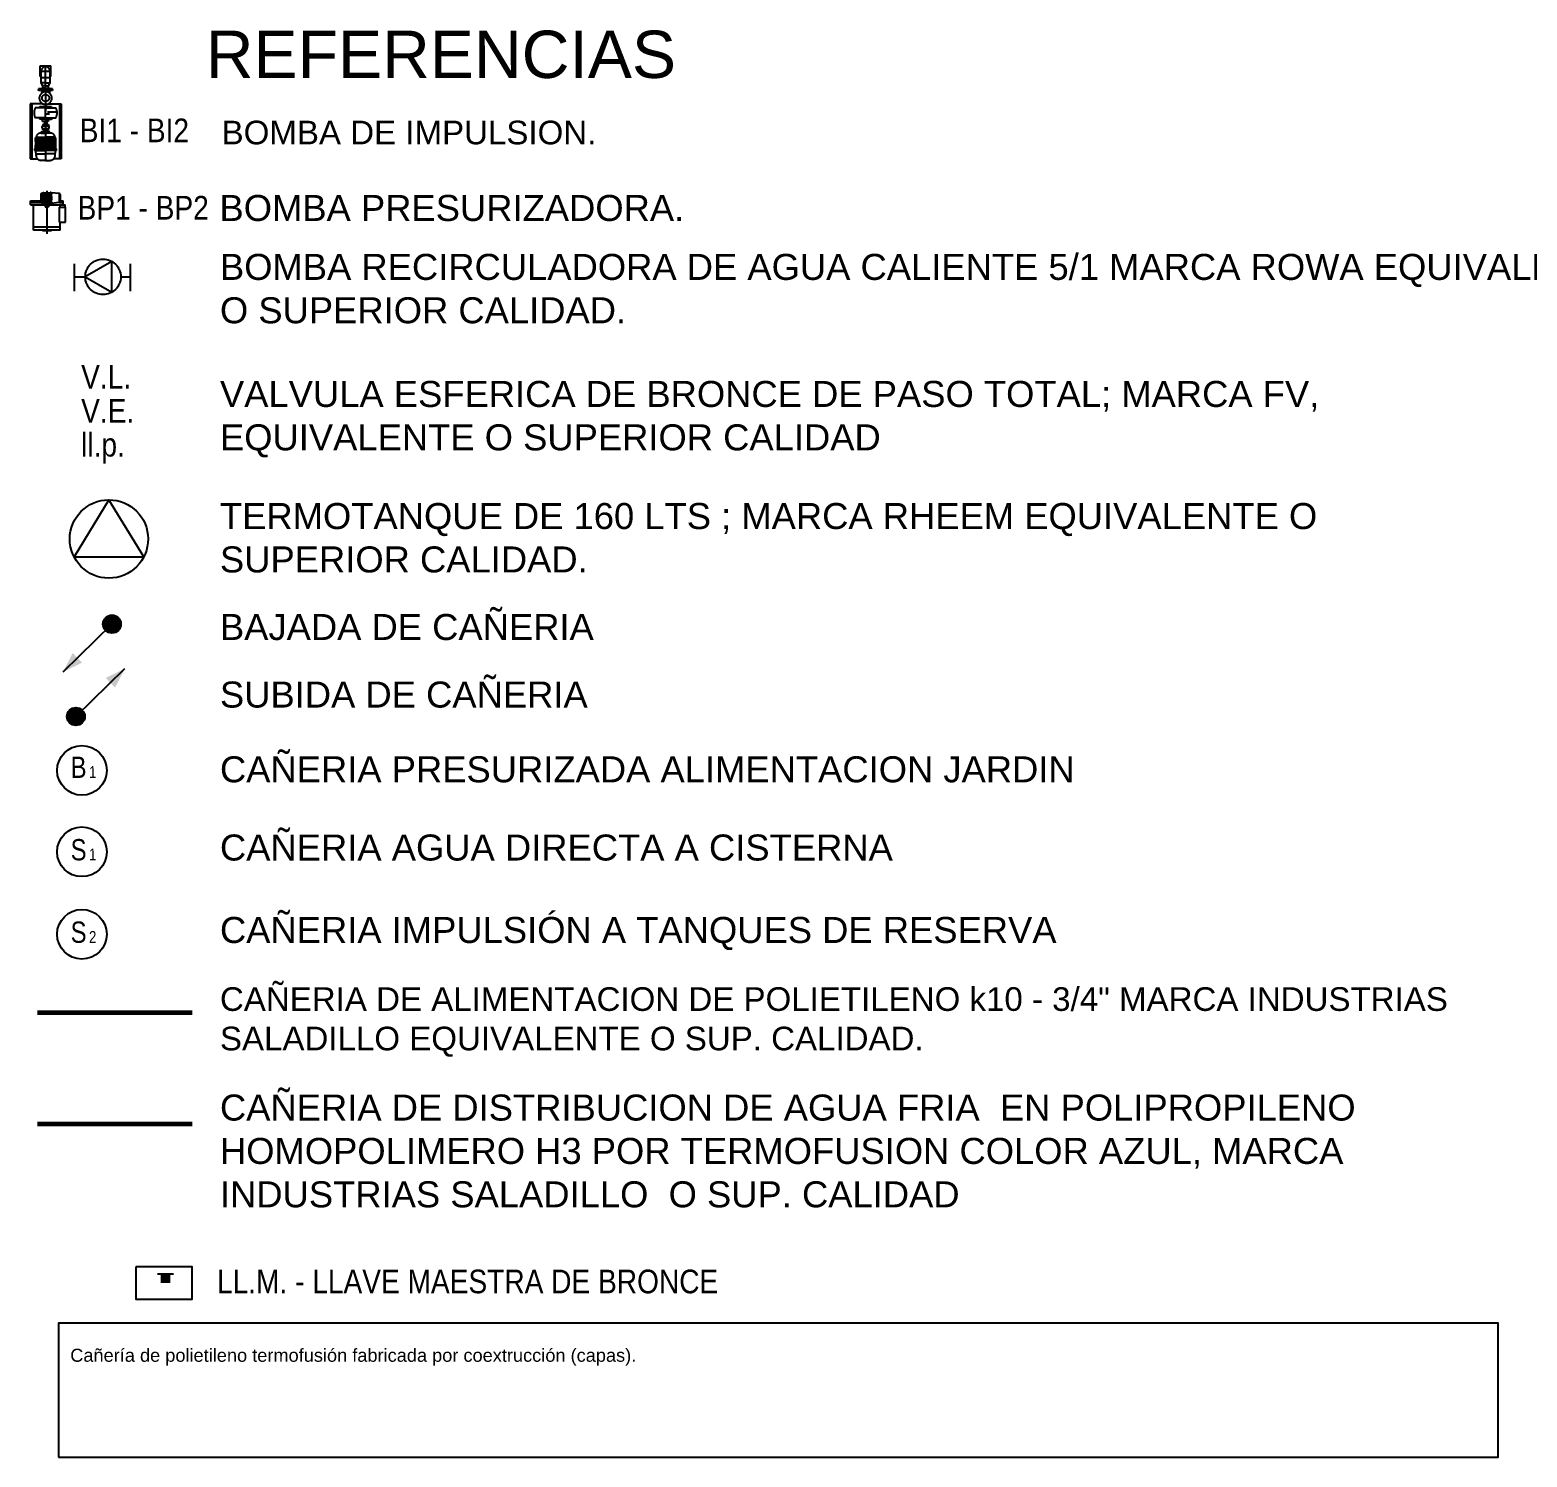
# Model space of a CAD drawing. Header units: metres. Extents: x -22 to 82, y -7 to 32.
# Drawn here: x 60.77 to 73.42, y 16.6 to 28.66 of the extents above; entities that cross this region are included whole.
import ezdxf

# ---------------------------------------------------------------- set-up
doc = ezdxf.new("R2010")
doc.units = ezdxf.units.M
doc.header["$LTSCALE"] = 2
doc.header["$MEASUREMENT"] = 0
for name, pattern in [('CENTER', [2, 1.25, -0.25, 0.25, -0.25]), ('CENTRO', [50.8, 31.75, -6.35, 6.35, -6.35]), ('HIDDEN', [0.375, 0.25, -0.125])]:
    doc.linetypes.add(name, pattern=pattern)
doc.layers.get('0').update_dxf_attribs({"color": 252, "linetype": 'CONTINUOUS'})
doc.layers.get('DEFPOINTS').update_dxf_attribs({"color": 252, "linetype": 'CONTINUOUS'})
for name, color, linetype in [('AGUA_CALIENTE', 240, 'CONTINUOUS'), ('AGUA_FRIA', 170, 'HIDDEN'), ('AGUA_RETORNO', 82, 'CENTRO'), ('AGUA_TEXTO', 2, 'CONTINUOUS'), ('CLOACA_TEXTO', 2, 'CONTINUOUS'), ('PLANTILLA', 8, 'CONTINUOUS')]:
    doc.layers.add(name, color=color, linetype=linetype)
doc.styles.add('ARIAL', font='arial.ttf')
doc.styles.add('SANSS___', font='sanss___.ttf')

# ---------------------------------------------------------------- blocks, each defined once
blk = doc.blocks.new('NUEVO')
at = {"color": 252}
for p, q in [((-0.296, 0.141), (-0.296, 0.084)), ((0.125, 0.044), (0.125, 0.141)), ((-0.308, 0.022), (-0.308, 0.057)), ((-0.308, 0.022), (-0.308, -0.013)), ((-0.27, 0.095), (-0.259, 0.095)), ((-0.259, 0.095), (-0.232, 0.1)), ((-0.259, 0.095), (-0.259, 0.022)), ((-0.259, -0.051), (-0.259, 0.022)), ((-0.232, 0.1), (-0.232, 0.105)), ((-0.232, 0.105), (-0.219, 0.105)), ((-0.232, 0.1), (-0.232, 0.022)), ((-0.232, -0.056), (-0.232, 0.022)), ((-0.219, 0.105), (-0.214, 0.1)), ((-0.219, 0.105), (-0.219, 0.022)), ((-0.219, -0.061), (-0.219, 0.022)), ((-0.214, 0.1), (-0.191, 0.1)), ((-0.214, 0.1), (-0.214, 0.022)), ((-0.214, 0.095), (-0.143, 0.095)), ((-0.143, 0.084), (-0.214, 0.084)), ((-0.143, 0.075), (-0.214, 0.075)), ((-0.143, 0.064), (-0.214, 0.064)), ((-0.143, 0.053), (-0.214, 0.053)), ((-0.143, 0.041), (-0.214, 0.041)), ((-0.143, 0.032), (-0.214, 0.032)), ((-0.214, -0.056), (-0.214, 0.022)), ((-0.143, 0.012), (-0.214, 0.012)), ((-0.143, 0.003), (-0.214, 0.003)), ((-0.143, 0.1), (-0.211, 0.1)), ((-0.163, 0.1), (-0.143, 0.1)), ((-0.143, 0.1), (-0.131, 0.096)), ((-0.143, 0.1), (-0.143, 0.022)), ((-0.143, -0.056), (-0.143, 0.022)), ((-0.131, 0.096), (-0.131, 0.022)), ((-0.131, -0.052), (-0.131, 0.022)), ((-0.099, 0.057), (-0.099, 0.022)), ((-0.099, 0.055), (-0.089, 0.055)), ((-0.099, -0.013), (-0.099, 0.022)), ((-0.089, 0.055), (-0.089, 0.022)), ((-0.089, 0.031), (-0.076, 0.031)), ((-0.089, -0.011), (-0.089, 0.022)), ((-0.089, 0.013), (-0.076, 0.013)), ((-0.076, 0.044), (-0.065, 0.044)), ((-0.076, 0.031), (-0.076, 0.044)), ((-0.076, 0.031), (-0.076, 0)), ((-0.076, 0), (-0.065, 0)), ((-0.065, 0.048), (-0.065, -0.004)), ((-0.044, 0.022), (-0.065, 0.022)), ((-0.044, 0.048), (-0.044, -0.004)), ((-0.033, 0.044), (-0.044, 0.044)), ((-0.033, 0), (-0.044, 0)), ((-0.033, 0.031), (-0.033, 0.044)), ((-0.011, 0.031), (-0.033, 0.031)), ((-0.033, 0.031), (-0.033, 0)), ((-0.011, 0.013), (-0.033, 0.013)), ((-0.011, 0.046), (0.008, 0.046)), ((-0.011, 0.002), (-0.011, 0.046)), ((0.008, 0.002), (-0.011, 0.002)), ((0.008, 0.067), (0.016, 0.074)), ((0.008, 0.022), (0.008, 0.067)), ((0.008, 0.022), (0.008, -0.023)), ((0.016, 0.022), (0.016, 0.101)), ((0.016, 0.022), (0.016, -0.057)), ((0.049, 0.022), (0.049, -0.008)), ((0.064, 0.008), (0.064, -0.057)), ((0.121, 0.022), (0.067, 0.022)), ((0.093, 0.022), (0.093, 0.101)), ((0.102, 0.067), (0.093, 0.074)), ((0.093, 0.022), (0.093, -0.057)), ((0.102, -0.023), (0.102, 0.067)), ((0.125, 0.001), (0.125, -0.097)), ((0.22, 0.051), (0.21, 0.054)), ((0.223, 0.051), (0.22, 0.051)), ((0.22, 0.022), (0.22, 0.051)), ((0.22, 0.022), (0.22, -0.007)), ((0.226, -0.031), (0.226, 0.075)), ((0.226, 0.075), (0.233, 0.075)), ((0.233, -0.031), (0.233, 0.075)), ((0.24, 0.075), (0.233, 0.075)), ((0.233, 0.075), (0.233, -0.031)), ((0.233, 0.075), (0.233, -0.031)), ((0.24, -0.031), (0.24, 0.075)), ((0.242, 0.051), (0.245, 0.051)), ((0.245, 0.022), (0.245, 0.051)), ((0.245, 0.043), (0.261, 0.043)), ((0.245, 0.022), (0.245, -0.007)), ((0.245, 0.001), (0.261, 0.001)), ((0.261, 0.043), (0.285, 0.056)), ((0.261, 0.022), (0.261, 0.043)), ((0.261, 0.022), (0.261, 0.001)), ((0.261, 0.001), (0.285, -0.012)), ((0.285, 0.056), (0.374, 0.056)), ((0.285, 0.022), (0.285, 0.056)), ((0.285, 0.022), (0.285, -0.012)), ((0.324, -0.012), (0.324, 0.056)), ((0.334, 0.063), (0.415, 0.063)), ((0.334, 0.063), (0.334, 0.056)), ((0.334, 0.063), (0.334, 0.056)), ((0.334, 0.063), (0.415, 0.063)), ((0.415, 0.063), (0.415, -0.019)), ((0.415, 0.063), (0.415, -0.019)), ((-0.296, -0.097), (-0.296, -0.04)), ((-0.27, -0.051), (-0.259, -0.051)), ((-0.259, -0.051), (-0.232, -0.056)), ((-0.232, -0.056), (-0.232, -0.061)), ((-0.232, -0.061), (-0.219, -0.061)), ((-0.219, -0.061), (-0.214, -0.056)), ((-0.143, -0.009), (-0.214, -0.009)), ((-0.143, -0.02), (-0.214, -0.02)), ((-0.143, -0.031), (-0.214, -0.031)), ((-0.143, -0.04), (-0.214, -0.04)), ((-0.214, -0.051), (-0.143, -0.051)), ((-0.214, -0.056), (-0.143, -0.056)), ((-0.143, -0.056), (-0.131, -0.052)), ((-0.099, -0.011), (-0.089, -0.011)), ((0.008, -0.023), (0.016, -0.03)), ((0.102, -0.023), (0.093, -0.03)), ((0.22, -0.007), (0.21, -0.009)), ((0.223, -0.007), (0.22, -0.007)), ((0.233, -0.031), (0.226, -0.031)), ((0.233, -0.031), (0.24, -0.031)), ((0.242, -0.007), (0.245, -0.007)), ((0.285, -0.012), (0.374, -0.012)), ((0.334, -0.012), (0.334, -0.019)), ((0.334, -0.012), (0.334, -0.019)), ((0.334, -0.019), (0.415, -0.019)), ((0.334, -0.019), (0.415, -0.019))]:
    blk.add_line(p, q, dxfattribs=at)
at = {"color": 252, "linetype": 'Continuous'}
for p, q in [((0.125, 0.141), (-0.296, 0.141)), ((0.125, 0.128), (-0.296, 0.128)), ((0.125, -0.084), (-0.296, -0.084)), ((0.125, -0.097), (-0.296, -0.097))]:
    blk.add_line(p, q, dxfattribs=at)
at = {"color": 252, "linetype": 'CENTER'}
for p, q in [((0.008, 0.022), (-0.308, 0.022)), ((-0.2, 0.022), (-0.308, 0.022)), ((0.008, 0.022), (0.102, 0.022)), ((0.233, 0.022), (0.102, 0.022)), ((0.233, 0.022), (0.22, 0.022)), ((0.233, 0.022), (0.22, 0.022)), ((0.233, 0.022), (0.245, 0.022)), ((0.233, 0.022), (0.245, 0.022)), ((0.245, 0.022), (0.408, 0.022)), ((0.374, 0.063), (0.374, -0.019)), ((0.374, 0.063), (0.374, -0.019))]:
    blk.add_line(p, q, dxfattribs=at)
at = {"color": 252, "linetype": 'HIDDEN'}
blk.add_circle((0.169, 0.022), 0.0271, dxfattribs=at)
at = {"color": 252}
for centre, radius, start, end in [((-0.27, 0.057), 0.0379, 90, 180), ((-0.137, 0.057), 0.0379, 0, 82.2481), ((-0.054, 0.022), 0.0278, 67.0839, 112.9161), ((0.055, 0.022), 0.088, 90, 116.0352), ((0.055, 0.022), 0.088, 63.9648, 90), ((0.168, 0.022), 0.0481, 144.1615, 215.8385), ((0.168, 0.022), 0.0481, 215.8385, 144.1615), ((0.223, 0.054), 0.00271, 270, 0), ((0.242, 0.054), 0.00271, 180, 270), ((0.374, 0.022), 0.0338, 270, 90), ((-0.27, -0.013), 0.0379, 180, 270), ((-0.137, -0.013), 0.0379, 277.7519, 0), ((-0.054, 0.022), 0.0278, 247.0839, 292.9161), ((0.055, 0.022), 0.088, 243.9648, 270), ((0.055, 0.022), 0.088, 270, 296.0352), ((0.223, -0.01), 0.00271, 0, 90), ((0.242, -0.01), 0.00271, 90, 180)]:
    blk.add_arc(centre, radius, start, end, dxfattribs=at)
blk = doc.blocks.new('SEPLN506')
at = {"layer": 'AGUA_CALIENTE'}
blk.add_line((-0.323, -0.285), (0.111, 0.099), dxfattribs=at)
at = {"layer": 'AGUA_CALIENTE', "const_width": 0.0761}
blk.add_lwpolyline([(-0.361, -0.285, 1), (-0.285, -0.285, 1)], format="xyb", close=True, dxfattribs=at)
at = {"layer": 'AGUA_CALIENTE'}
blk.add_circle((-0.323, -0.285), 0.0761, dxfattribs=at)
blk.add_solid([(-0.055, 0.028), (0.02, -0.057), (0.111, 0.099)], dxfattribs=at)
blk = doc.blocks.new('PLANTA')
at = {"layer": 'PLANTILLA'}
for p, q in [((897, 153), (1077, 153)), ((897, 153), (897, 98)), ((897, 133), (1077, 133)), ((957, 156), (1017, 156)), ((957, 156), (957, 153)), ((987, -113), (987, 177)), ((1017, 156), (1017, 153)), ((1077, 153), (1077, -17)), ((862, 98), (862, -2)), ((902, 98), (862, 98)), ((902, 98), (902, -2)), ((902, -2), (862, -2)), ((865, -2), (865, -17)), ((1097, -17), (865, -17)), ((877, -17), (877, -44)), ((902, -34), (877, -34)), ((899, -44), (877, -44)), ((897, -2), (897, -17)), ((898, -48), (898, -48)), ((898, -48), (898, -48)), ((898, -48), (898, -48)), ((898, -48), (898, -48)), ((898, -49), (898, -49)), ((898, -49), (898, -49)), ((899, -88), (899, -39)), ((899, -46), (899, -46)), ((899, -51), (899, -51)), ((905, -33), (957, -28)), ((905, -94), (905, -33)), ((905, -94), (957, -98)), ((957, -28), (961, -28)), ((957, -30), (957, -28)), ((957, -28), (957, -30)), ((957, -35), (957, -30)), ((957, -35), (957, -52)), ((957, -75), (957, -52)), ((957, -52), (957, -75)), ((957, -75), (957, -91)), ((957, -96), (957, -91)), ((957, -98), (957, -96)), ((957, -96), (957, -98)), ((957, -98), (961, -98)), ((965, -29), (958, -29)), ((958, -55), (960, -55)), ((958, -63), (1017, -63)), ((960, -72), (958, -72)), ((958, -97), (965, -97)), ((960, -53), (960, -74)), ((961, -26), (966, -26)), ((961, -29), (961, -26)), ((961, -100), (961, -97)), ((961, -100), (966, -100)), ((965, -29), (965, -45)), ((965, -82), (965, -97)), ((966, -26), (966, -31)), ((1008, -28), (966, -28)), ((966, -43), (966, -31)), ((1008, -31), (966, -31)), ((966, -96), (966, -83)), ((1008, -96), (966, -96)), ((966, -96), (966, -100)), ((1008, -98), (966, -98)), ((972, -42), (972, -24)), ((973, -23), (1001, -23)), ((976, -4), (979, -2)), ((976, -23), (976, -4)), ((976, -28), (976, -15)), ((977, -11), (997, -11)), ((977, -90), (998, -90)), ((979, -2), (996, -2)), ((987, -33), (987, -100)), ((998, -4), (996, -2)), ((998, -23), (998, -4)), ((1002, -42), (1002, -24)), ((1008, -31), (1008, -26)), ((1013, -26), (1008, -26)), ((1008, -31), (1008, -43)), ((1008, -83), (1008, -96)), ((1008, -100), (1008, -96)), ((1013, -100), (1008, -100)), ((1010, -45), (1010, -29)), ((1016, -29), (1010, -29)), ((1010, -82), (1010, -91)), ((1010, -97), (1010, -91)), ((1010, -97), (1016, -97)), ((1013, -26), (1013, -29)), ((1017, -28), (1013, -28)), ((1013, -97), (1013, -100)), ((1017, -98), (1013, -98)), ((1014, -74), (1014, -53)), ((1017, -28), (1017, -30)), ((1017, -30), (1017, -35)), ((1017, -31), (1024, -31)), ((1017, -91), (1017, -35)), ((1017, -91), (1017, -96)), ((1017, -95), (1024, -95)), ((1017, -96), (1017, -98)), ((1097, -34), (1026, -34)), ((1026, -34), (1026, -93)), ((1097, -44), (1026, -44)), ((1097, -17), (1097, -44))]:
    blk.add_line(p, q, dxfattribs=at)
for radius in [26, 22.5, 15]:
    blk.add_circle((987, -63), radius, dxfattribs=at)
for centre, radius, start, end in [((899, -46), 0.6, 95, 151.6961), ((902, -48), 5, 151.6961, 165.7251), ((902, -48), 5, 194.2749, 208.3039), ((899, -50), 0.6, 208.3039, 265), ((905, -39), 6, 94.9271, 180), ((899, -46), 0.6, 80.4059, 95), ((899, -50), 0.6, 265, 279.5941), ((905, -88), 6, 180, 265.0729), ((958, -30), 1, 90, 180), ((957, -33), 1.6, 86.4167, 90), ((957, -94), 1.6, 270, 273.5833), ((958, -96), 1, 180, 270), ((987, -63), 29, 121.1474, 158.5967), ((987, -63), 29, 201.4033, 248.5967), ((973, -24), 1, 90, 180), ((977, -12), 1, 90, 180), ((997, -12), 1, 0, 90), ((987, -63), 29, 291.4033, 338.5967), ((1001, -24), 1, 0, 90), ((987, -63), 29, 21.4033, 58.8526), ((1016, -30), 1, 0, 90), ((1016, -96), 1, 270, 0), ((1024, -34), 2.5, 0, 90), ((1024, -93), 2.5, 270, 0)]:
    blk.add_arc(centre, radius, start, end, dxfattribs=at)
for centre, major_axis, ratio, start_param, end_param in [((902, -48), (3.94, -3.04), 0.968653, 3.481712, 3.653528), ((902, -48), (2.93, -4.02), 0.982158, 3.770775, 3.942591), ((902, -48), (4.99, 0), 0.675397, 2.837856, 3.022482), ((901, -49), (3.18, -3.5), 0.591785, 3.640607, 3.797462), ((902, -49), (4.99, 0), 0.737454, 2.892175, 3.022482), ((902, -49), (4.99, 0), 0.675397, 2.837856, 3.022482), ((902, -49), (4.92, -0.77), 0.196576, 3.302975, 3.47479), ((902, -48), (4.92, 0.76), 0.110891, 2.822062, 2.993877), ((902, -48), (4.99, 0), 0.737454, 3.260703, 3.445329), ((902, -48), (4.92, 0.77), 0.196576, 2.865491, 2.980211), ((901, -47), (3.33, 3.35), 0.541986, 2.563028, 2.719883), ((902, -49), (4.99, 0), 0.737454, 3.260703, 3.445329), ((902, -48), (3.94, 3.04), 0.968653, 2.629657, 2.744377), ((902, -48), (2.93, 4.02), 0.982158, 2.340595, 2.343367)]:
    blk.add_ellipse(centre, major_axis=major_axis, ratio=ratio, start_param=start_param, end_param=end_param, dxfattribs=at)
for points, knots in [([(958, -55), (958, -55), (958, -55), (958, -55), (958, -55), (958, -55), (958, -55), (958, -55), (958, -55), (958, -55), (958, -54), (958, -54), (958, -54), (958, -54), (958, -53), (957, -53), (957, -52), (957, -52)], [0, 0, 0, 0, 0.07994, 0.07994, 0.15988, 0.15988, 0.319759, 0.319759, 0.557307, 0.557307, 0.794855, 0.794855, 1.269951, 1.269951, 2.220143, 2.220143, 3.716136, 3.716136, 3.716136, 3.716136]), ([(957, -75), (957, -74), (957, -74), (958, -73), (958, -73), (958, -73), (958, -72), (958, -72), (958, -72), (958, -72), (958, -72), (958, -72), (958, -72), (958, -72), (958, -72), (958, -72)], [-3.587021, -3.587021, -3.587021, -3.587021, -2.209803, -2.209803, -1.521194, -1.521194, -0.832586, -0.832586, -0.537648, -0.537648, -0.24271, -0.24271, -0.121355, -0.121355, 0, 0, 0, 0])]:
    blk.add_open_spline(points, degree=3, knots=knots, dxfattribs=at)

msp = doc.modelspace()

# ---------------------------------------------------------------- linework, layer by layer
at = {"layer": 'AGUA_CALIENTE', "ltscale": 0.02}
for p, q in [((61.44, 24.689), (61.146, 24.207)), ((61.734, 24.207), (61.44, 24.689)), ((61.146, 24.207), (61.734, 24.207))]:
    msp.add_line(p, q, dxfattribs=at)
msp.add_circle((61.44, 24.358), 0.331, dxfattribs=at)
at = {"layer": 'AGUA_FRIA'}
msp.add_line((61.986, 18.143), (61.85, 18.143), dxfattribs=at)
at = {"layer": 'AGUA_FRIA', "ltscale": 0.5, "const_width": 0.04}
msp.add_lwpolyline([(60.835, 20.354), (62.146, 20.354)], dxfattribs=at)
at = {"layer": 'AGUA_FRIA', "linetype": 'HIDDEN', "ltscale": 5, "const_width": 0.04}
msp.add_lwpolyline([(60.835, 19.412), (62.146, 19.412)], dxfattribs=at)
at = {"layer": 'AGUA_FRIA', "linetype": 'Continuous'}
msp.add_lwpolyline([(61.668, 18.205), (61.668, 17.933), (62.143, 17.933), (62.143, 18.205)], close=True, dxfattribs=at)
at = {"layer": 'AGUA_FRIA', "const_width": 0.0815}
msp.add_lwpolyline([(61.918, 18.069), (61.918, 18.143)], dxfattribs=at)
at = {"layer": 'AGUA_FRIA', "linetype": 'ByBlock'}
for centre in [(61.212, 22.402), (61.212, 21.714), (61.212, 21.017)]:
    msp.add_circle(centre, 0.21, dxfattribs=at)
at = {"layer": 'AGUA_RETORNO', "color": 10}
for p, q in [((61.149, 26.452), (61.149, 26.684)), ((61.149, 26.574), (61.24, 26.574)), ((61.541, 26.574), (61.623, 26.574)), ((61.623, 26.452), (61.623, 26.684))]:
    msp.add_line(p, q, dxfattribs=at)
msp.add_lwpolyline([(61.24, 26.574), (61.465, 26.443), (61.465, 26.704)], close=True, dxfattribs=at)
msp.add_circle((61.39, 26.574), 0.15, dxfattribs=at)
at = {"layer": 'DEFPOINTS'}
msp.add_lwpolyline([(61.015, 16.598), (73.179, 16.598), (73.179, 17.728), (61.015, 17.728)], close=True, dxfattribs=at)

# ---------------------------------------------------------------- block references
at = {"color": 1}
for p, rotation in [((61.157, 23.338), 182.8191826524272), ((61.469, 23.158), 2.819182652427201)]:
    msp.add_blockref('SEPLN506', p, dxfattribs=dict(at, rotation=rotation))
at = {"layer": 'AGUA_FRIA', "xscale": 1.10555548087018, "yscale": 1.10555548087018, "zscale": 1.10555548087018, "rotation": 90}
msp.add_blockref('NUEVO', (60.929, 27.899), dxfattribs=at)
at = {"layer": 'PLANTILLA', "xscale": 0.0012564317404928, "yscale": 0.0012564317404928, "zscale": 0.0012564317404928, "rotation": 180}
msp.add_blockref('PLANTA', (62.156, 27.16), dxfattribs=at)

# ---------------------------------------------------------------- texts
at = {"layer": 'AGUA_TEXTO', "style": 'SANSS___', "width": 0.85}
for s, p in [('BI1 - BI2', (61.193, 27.712)), ('BP1 - BP2', (61.175, 27.058)), ('V.L. ', (61.205, 25.63)), ('V.E. ', (61.205, 25.342)), ('ll.p.', (61.205, 25.055)), ('LL.M. - LLAVE MAESTRA DE BRONCE ', (62.353, 17.982))]:
    msp.add_text(s, height=0.2, dxfattribs=at).set_placement(p)
at = {"layer": 'AGUA_TEXTO', "color": 2, "style": 'SANSS___', "width": 0.8}
for s, height, p in [('B', 0.18, (61.117, 22.338)), ('1', 0.1, (61.272, 22.338)), ('S', 0.18, (61.117, 21.641)), ('1', 0.1, (61.272, 21.641)), ('S', 0.18, (61.117, 20.944)), ('2', 0.1, (61.272, 20.944))]:
    msp.add_text(s, height=height, rotation=0.314, dxfattribs=at).set_placement(p)
at = {"layer": 'AGUA_TEXTO', "char_height": 0.2, "width": 11.3089, "attachment_point": 1, "style": 'ARIAL'}
for s, insert in [('{\\C2;BOMBA DE IMPULSION.}', (62.392, 27.894)), ('{\\C2;CAÑERIA DE ALIMENTACION DE POLIETILENO k10 - 3/4" MARCA INDUSTRIAS SALADILLO EQUIVALENTE O SUP. CALIDAD.}', (62.378, 20.569))]:
    msp.add_mtext(s, dxfattribs=dict(at, insert=insert))
at = {"layer": 'AGUA_TEXTO', "attachment_point": 1}
for s, insert, char_height, width in [('{\\fArial|b0|i0|c186|p34;\\C2;BOMBA PRESURIZADORA\\fArial|b0|i0|c0|p34;.}', (62.374, 27.266), 0.22, 11.3089), ('{\\fArial|b0|i0|c0|p34;\\C2;VALVULA ESFERICA DE BRONCE DE PASO TOTAL; MARCA FV, EQUIVALENTE O SUPERIOR CALIDAD}', (62.378, 25.694), 0.22, 11.3089), ('{\\fArial|b0|i0|c0|p34;\\C2;TERMOTANQUE DE 160 LTS ; MARCA RHEEM EQUIVALENTE O SUPERIOR CALIDAD.}', (62.378, 24.662), 0.22, 10.81964), ('{\\fArial|b0|i0|c0|p34;\\C2;BAJADA DE CAÑERIA}', (62.378, 23.724), 0.22, 10.81964), ('{\\fArial|b0|i0|c0|p34;\\C2;SUBIDA DE CAÑERIA}', (62.378, 23.153), 0.22, 10.81964), ('{\\fArial|b0|i0|c0|p34;\\C2;CAÑERIA PRESURIZADA ALIMENTACION JARDIN}', (62.378, 22.521), 0.22, 10.81964), ('{\\fArial|b0|i0|c0|p34;\\C2;CAÑERIA AGUA DIRECTA A CISTERNA}', (62.378, 21.86), 0.22, 10.81964), ('{\\fArial|b0|i0|c0|p34;\\C2;CAÑERIA IMPULSIÓN A TANQUES DE RESERVA}', (62.378, 21.163), 0.22, 10.81964), ('{\\fArial|b0|i0|c0|p34;\\C2;CAÑERIA DE DISTRIBUCION DE AGUA FRIA  EN POLIPROPILENO HOMOPOLIMERO H3 POR TERMOFUSION COLOR AZUL, MARCA INDUSTRIAS SALADILLO  O SUP. CALIDAD}', (62.378, 19.662), 0.22, 10.81964), ('{\\fArial|b0|i0|c0|p34;\\C2;Cañería de polietileno termofusión fabricada por coextrucción (capas).}', (61.113, 17.513), 0.11, 5.40982)]:
    msp.add_mtext(s, dxfattribs=dict(at, insert=insert, char_height=char_height, width=width))
at = {"layer": 'AGUA_TEXTO', "color": 10, "insert": (62.378, 26.768), "char_height": 0.22, "width": 12.08977, "attachment_point": 1}
msp.add_mtext('{\\fArial|b0|i0|c186|p34;\\C2;BOMBA RECIRCULADORA DE AGUA CALIENTE 5/1 MARCA ROWA EQ\\fArial|b0|i0|c0|p34;UIVALENTE\\fArial|b0|i0|c186|p34; O SUPERIOR CALIDAD\\fArial|b0|i0|c0|p34;.}', dxfattribs=at)
at = {"layer": 'CLOACA_TEXTO', "color": 4, "style": 'SANSS___'}
msp.add_text('REFERENCIAS', height=0.4, dxfattribs=at).set_placement((62.258, 28.255))

doc.saveas('drawing.dxf')
